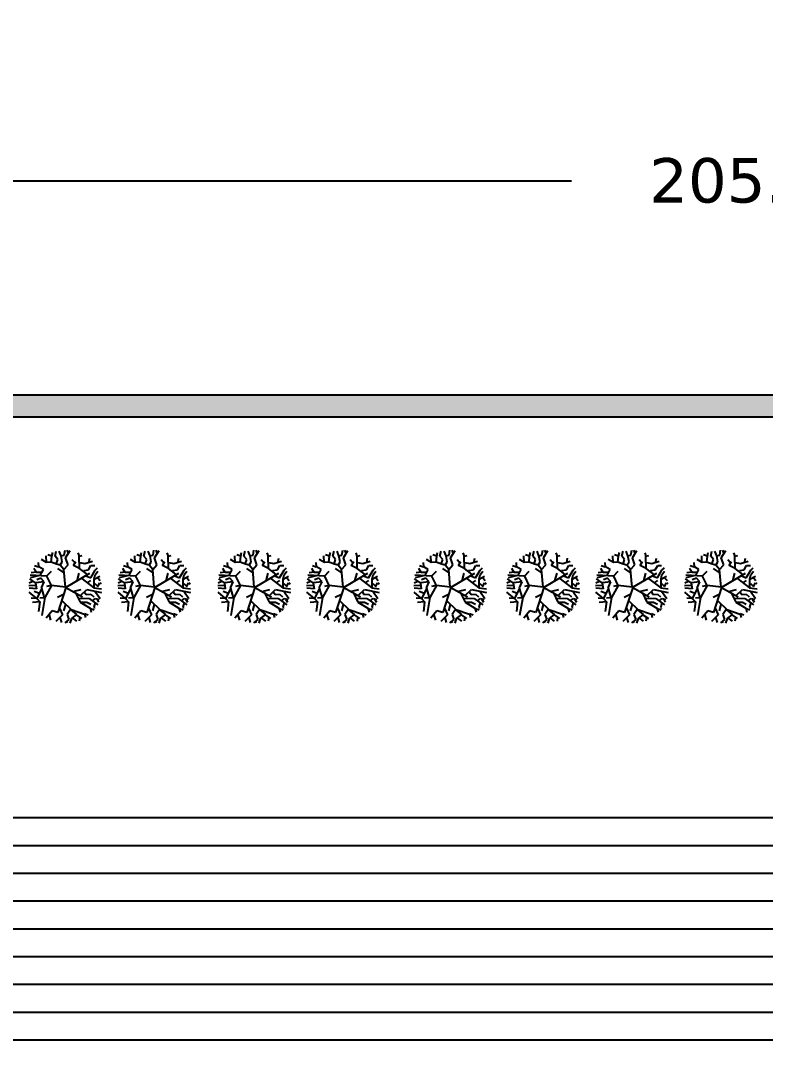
# Model space of a CAD drawing. Header units: inches. Extents: x 78 to 302, y -105 to 74.
# Drawn here: x 163.48 to 196.98, y 27.07 to 73.72 of the extents above; entities that cross this region are included whole.
import ezdxf

# ---------------------------------------------------------------- set-up
doc = ezdxf.new("R2010")
doc.units = ezdxf.units.IN
doc.header["$LTSCALE"] = 0.05
doc.header["$MEASUREMENT"] = 0
doc.layers.get('0').update_dxf_attribs({"color": 62})
doc.layers.add('rayas', color=7, linetype='Continuous')
doc.styles.get("Standard").update_dxf_attribs({"font": 'verdana.ttf'})
doc.dimstyles.get("Standard").update_dxf_attribs({"dimtxt": 0.18, "dimasz": 0.18, "dimexe": 0.18, "dimexo": 0.0625, "dimgap": 0.09, "dimtad": 0, "dimtih": 1, "dimtoh": 1, "dimdec": 4, "dimzin": 0, "dimdsep": 46, "dimtxsty": 'Standard', "dimcen": 0.09, "dimadec": 0, "dimazin": 0, "dimtfac": 1, "dimtdec": 4, "dimtofl": 0, "dimtmove": 0, "dimatfit": 3, "dimfxl": 1, "dimtolj": 1, "dimtzin": 0, "dimarcsym": 0})

# ---------------------------------------------------------------- blocks, each defined once
blk = doc.blocks.new('_Dot')
at = {"color": 0, "linetype": 'ByBlock', "lineweight": -2}
blk.add_line((-0.5, 0), (-1, 0), dxfattribs=at)
at = {"color": 0, "linetype": 'ByBlock', "const_width": 0.5}
blk.add_lwpolyline([(-0.25, 0, 1), (0.25, 0, 1)], format="xyb", close=True, dxfattribs=at)
blk = doc.blocks.new('*D6')
at = {"layer": 'Defpoints', "color": 0}
for p in [(300.963, 66.52), (95.688, 56.888), (300.963, 56.888)]:
    blk.add_point(p, dxfattribs=at)
at = {"layer": 'rayas', "color": 0, "lineweight": -2}
for p, q in [((95.688, 59.388), (95.688, 73.72)), ((300.963, 59.388), (300.963, 73.72)), ((97.688, 66.52), (188.259, 66.52)), ((298.963, 66.52), (208.392, 66.52))]:
    blk.add_line(p, q, dxfattribs=at)
at = {"layer": 'rayas', "color": 0, "lineweight": -2, "xscale": 2, "yscale": 2, "zscale": 2, "rotation": 180}
blk.add_blockref('_Dot', (95.688, 66.52), dxfattribs=at)
at = {"layer": 'rayas', "color": 0, "lineweight": -2, "xscale": 2, "yscale": 2, "zscale": 2}
blk.add_blockref('_Dot', (300.963, 66.52), dxfattribs=at)
at = {"layer": 'rayas', "color": 0, "insert": (198.326, 66.52), "char_height": 2, "attachment_point": 5}
blk.add_mtext('\\A1;205.27 m', dxfattribs=at)

msp = doc.modelspace()

# ---------------------------------------------------------------- hatches: boundary and pattern name
at = {"layer": 'rayas'}
msp.add_hatch(color=256, dxfattribs=at).paths.add_polyline_path([(188.02561, -83.1619), (96.68833, -83.1619), (96.68833, 55.88831), (299.96289, 55.88831), (299.96289, -83.1619), (208.62561, -83.1619), (208.62561, -84.1619), (300.96289, -84.1619), (300.96289, 56.88831), (95.68833, 56.88831), (95.68833, -84.1619), (188.02561, -84.1619)])

# ---------------------------------------------------------------- linework, layer by layer
for p, q in [((164.64309, 49.33194), (164.41208, 49.46774)), ((164.63055, 49.34388), (164.61623, 49.63785)), ((164.87409, 49.61547), (164.69681, 49.68262)), ((164.84723, 49.35582), (164.87409, 49.61547)), ((164.87409, 49.61547), (164.91528, 49.78559)), ((165.02273, 49.62591), (165.07824, 49.85274)), ((165.14629, 49.46774), (165.02273, 49.62591)), ((165.07824, 49.26479), (165.14629, 49.46774)), ((165.29492, 49.63785), (165.21254, 49.8408)), ((165.29492, 49.63785), (165.43101, 49.67217)), ((165.34864, 49.36626), (165.29492, 49.63785)), ((165.43101, 49.67217), (165.47041, 49.88706)), ((165.49906, 49.54683), (165.70142, 49.87512)), ((165.60651, 49.23047), (165.49906, 49.54683)), ((165.62083, 49.75126), (165.56532, 49.8975)), ((165.90556, 49.33194), (165.79633, 49.4558)), ((166.12224, 49.61547), (166.06852, 49.77365)), ((166.10971, 49.61547), (166.24401, 49.64979)), ((166.12224, 49.07229), (166.10971, 49.61547)), ((166.54307, 49.3215), (166.58425, 49.53638)), ((168.64309, 49.33194), (168.41208, 49.46774)), ((168.63055, 49.34388), (168.61623, 49.63785)), ((168.87409, 49.61547), (168.69681, 49.68262)), ((168.84723, 49.35582), (168.87409, 49.61547)), ((168.87409, 49.61547), (168.91528, 49.78559)), ((169.02273, 49.62591), (169.07824, 49.85274)), ((169.14629, 49.46774), (169.02273, 49.62591)), ((169.07824, 49.26479), (169.14629, 49.46774)), ((169.29492, 49.63785), (169.21254, 49.8408)), ((169.29492, 49.63785), (169.43101, 49.67217)), ((169.34864, 49.36626), (169.29492, 49.63785)), ((169.43101, 49.67217), (169.47041, 49.88706)), ((169.49906, 49.54683), (169.70142, 49.87512)), ((169.60651, 49.23047), (169.49906, 49.54683)), ((169.62083, 49.75126), (169.56532, 49.8975)), ((169.90556, 49.33194), (169.79633, 49.4558)), ((170.12224, 49.61547), (170.06852, 49.77365)), ((170.10971, 49.61547), (170.24401, 49.64979)), ((170.12224, 49.07229), (170.10971, 49.61547)), ((170.54307, 49.3215), (170.58425, 49.53638)), ((173.14309, 49.33194), (172.91208, 49.46774)), ((173.13055, 49.34388), (173.11623, 49.63785)), ((173.37409, 49.61547), (173.19681, 49.68262)), ((173.34723, 49.35582), (173.37409, 49.61547)), ((173.37409, 49.61547), (173.41528, 49.78559)), ((173.52273, 49.62591), (173.57824, 49.85274)), ((173.64629, 49.46774), (173.52273, 49.62591)), ((173.57824, 49.26479), (173.64629, 49.46774)), ((173.79492, 49.63785), (173.71254, 49.8408)), ((173.79492, 49.63785), (173.93101, 49.67217)), ((173.84864, 49.36626), (173.79492, 49.63785)), ((173.93101, 49.67217), (173.97041, 49.88706)), ((173.99906, 49.54683), (174.20142, 49.87512)), ((174.10651, 49.23047), (173.99906, 49.54683)), ((174.12083, 49.75126), (174.06532, 49.8975)), ((174.40556, 49.33194), (174.29633, 49.4558)), ((174.62224, 49.61547), (174.56852, 49.77365)), ((174.60971, 49.61547), (174.74401, 49.64979)), ((174.62224, 49.07229), (174.60971, 49.61547)), ((175.04307, 49.3215), (175.08425, 49.53638)), ((177.14309, 49.33194), (176.91208, 49.46774)), ((177.13055, 49.34388), (177.11623, 49.63785)), ((177.37409, 49.61547), (177.19681, 49.68262)), ((177.34723, 49.35582), (177.37409, 49.61547)), ((177.37409, 49.61547), (177.41528, 49.78559)), ((177.52273, 49.62591), (177.57824, 49.85274)), ((177.64629, 49.46774), (177.52273, 49.62591)), ((177.57824, 49.26479), (177.64629, 49.46774)), ((177.79492, 49.63785), (177.71254, 49.8408)), ((177.79492, 49.63785), (177.93101, 49.67217)), ((177.84864, 49.36626), (177.79492, 49.63785)), ((177.93101, 49.67217), (177.97041, 49.88706)), ((177.99906, 49.54683), (178.20142, 49.87512)), ((178.10651, 49.23047), (177.99906, 49.54683)), ((178.12083, 49.75126), (178.06532, 49.8975)), ((178.40556, 49.33194), (178.29633, 49.4558)), ((178.62224, 49.61547), (178.56852, 49.77365)), ((178.60971, 49.61547), (178.74401, 49.64979)), ((178.62224, 49.07229), (178.60971, 49.61547)), ((179.04307, 49.3215), (179.08425, 49.53638)), ((181.96137, 49.33194), (181.73036, 49.46774)), ((181.94883, 49.34388), (181.9345, 49.63785)), ((182.19237, 49.61547), (182.01509, 49.68262)), ((182.16551, 49.35582), (182.19237, 49.61547)), ((182.19237, 49.61547), (182.23356, 49.78559)), ((182.341, 49.62591), (182.39652, 49.85274)), ((182.46456, 49.46774), (182.341, 49.62591)), ((182.39652, 49.26479), (182.46456, 49.46774)), ((182.6132, 49.63785), (182.53082, 49.8408)), ((182.6132, 49.63785), (182.74929, 49.67217)), ((182.66692, 49.36626), (182.6132, 49.63785)), ((182.74929, 49.67217), (182.78869, 49.88706)), ((182.81734, 49.54683), (183.01969, 49.87512)), ((182.92479, 49.23047), (182.81734, 49.54683)), ((182.93911, 49.75126), (182.8836, 49.8975)), ((183.22384, 49.33194), (183.1146, 49.4558)), ((183.44052, 49.61547), (183.3868, 49.77365)), ((183.42798, 49.61547), (183.56229, 49.64979)), ((183.44052, 49.07229), (183.42798, 49.61547)), ((183.86134, 49.3215), (183.90253, 49.53638)), ((186.14309, 49.33194), (185.91208, 49.46774)), ((186.13055, 49.34388), (186.11623, 49.63785)), ((186.37409, 49.61547), (186.19681, 49.68262)), ((186.34723, 49.35582), (186.37409, 49.61547)), ((186.37409, 49.61547), (186.41528, 49.78559)), ((186.52273, 49.62591), (186.57824, 49.85274)), ((186.64629, 49.46774), (186.52273, 49.62591)), ((186.57824, 49.26479), (186.64629, 49.46774)), ((186.79492, 49.63785), (186.71254, 49.8408)), ((186.79492, 49.63785), (186.93101, 49.67217)), ((186.84864, 49.36626), (186.79492, 49.63785)), ((186.93101, 49.67217), (186.97041, 49.88706)), ((186.99906, 49.54683), (187.20142, 49.87512)), ((187.10651, 49.23047), (186.99906, 49.54683)), ((187.12083, 49.75126), (187.06532, 49.8975)), ((187.40556, 49.33194), (187.29633, 49.4558)), ((187.62224, 49.61547), (187.56852, 49.77365)), ((187.60971, 49.61547), (187.74401, 49.64979)), ((187.62224, 49.07229), (187.60971, 49.61547)), ((188.04307, 49.3215), (188.08425, 49.53638)), ((190.14309, 49.33194), (189.91208, 49.46774)), ((190.13055, 49.34388), (190.11623, 49.63785)), ((190.37409, 49.61547), (190.19681, 49.68262)), ((190.34723, 49.35582), (190.37409, 49.61547)), ((190.37409, 49.61547), (190.41528, 49.78559)), ((190.52273, 49.62591), (190.57824, 49.85274)), ((190.64629, 49.46774), (190.52273, 49.62591)), ((190.57824, 49.26479), (190.64629, 49.46774)), ((190.79492, 49.63785), (190.71254, 49.8408)), ((190.79492, 49.63785), (190.93101, 49.67217)), ((190.84864, 49.36626), (190.79492, 49.63785)), ((190.93101, 49.67217), (190.97041, 49.88706)), ((190.99906, 49.54683), (191.20142, 49.87512)), ((191.10651, 49.23047), (190.99906, 49.54683)), ((191.12083, 49.75126), (191.06532, 49.8975)), ((191.40556, 49.33194), (191.29633, 49.4558)), ((191.62224, 49.61547), (191.56852, 49.77365)), ((191.60971, 49.61547), (191.74401, 49.64979)), ((191.62224, 49.07229), (191.60971, 49.61547)), ((192.04307, 49.3215), (192.08425, 49.53638)), ((194.14309, 49.33194), (193.91208, 49.46774)), ((194.13055, 49.34388), (194.11623, 49.63785)), ((194.37409, 49.61547), (194.19681, 49.68262)), ((194.34723, 49.35582), (194.37409, 49.61547)), ((194.37409, 49.61547), (194.41528, 49.78559)), ((194.52273, 49.62591), (194.57824, 49.85274)), ((194.64629, 49.46774), (194.52273, 49.62591)), ((194.57824, 49.26479), (194.64629, 49.46774)), ((194.79492, 49.63785), (194.71254, 49.8408)), ((194.79492, 49.63785), (194.93101, 49.67217)), ((194.84864, 49.36626), (194.79492, 49.63785)), ((194.93101, 49.67217), (194.97041, 49.88706)), ((194.99906, 49.54683), (195.20142, 49.87512)), ((195.10651, 49.23047), (194.99906, 49.54683)), ((195.12083, 49.75126), (195.06532, 49.8975)), ((195.40556, 49.33194), (195.29633, 49.4558)), ((195.62224, 49.61547), (195.56852, 49.77365)), ((195.60971, 49.61547), (195.74401, 49.64979)), ((195.62224, 49.07229), (195.60971, 49.61547)), ((196.04307, 49.3215), (196.08425, 49.53638)), ((164.18108, 48.89173), (164.07363, 49.06184)), ((164.27778, 49.12899), (164.10049, 49.1857)), ((164.29031, 49.14093), (164.27778, 49.33194)), ((164.49446, 49.01558), (164.29031, 49.14093)), ((164.35836, 48.74549), (164.49446, 49.01558)), ((164.83291, 49.35582), (164.64309, 49.33194)), ((165.09077, 49.26479), (164.84723, 49.35582)), ((165.25373, 49.22002), (165.09077, 49.26479)), ((165.43101, 48.86934), (165.14629, 49.07229)), ((165.25373, 49.22002), (165.34864, 49.36626)), ((165.41669, 49.01558), (165.25373, 49.22002)), ((165.41669, 49.01558), (165.60651, 49.23047)), ((165.48781, 48.2348), (165.41669, 49.01558)), ((165.85184, 49.20808), (165.95928, 49.38865)), ((166.12224, 49.06184), (165.85184, 49.20808)), ((166.12224, 49.34388), (166.36757, 49.28717)), ((166.47502, 48.8007), (166.12224, 49.07229)), ((166.31206, 48.97082), (166.52874, 49.00514)), ((166.36757, 49.28717), (166.70602, 49.40058)), ((166.52874, 49.00514), (166.63798, 49.19764)), ((166.62544, 48.65446), (166.82779, 48.9932)), ((166.63798, 49.19764), (166.81526, 49.19764)), ((166.82779, 48.9932), (166.93703, 49.09467)), ((168.18108, 48.89173), (168.07363, 49.06184)), ((168.27778, 49.12899), (168.10049, 49.1857)), ((168.29031, 49.14093), (168.27778, 49.33194)), ((168.49446, 49.01558), (168.29031, 49.14093)), ((168.35836, 48.74549), (168.49446, 49.01558)), ((168.83291, 49.35582), (168.64309, 49.33194)), ((169.09077, 49.26479), (168.84723, 49.35582)), ((169.25373, 49.22002), (169.09077, 49.26479)), ((169.43101, 48.86934), (169.14629, 49.07229)), ((169.25373, 49.22002), (169.34864, 49.36626)), ((169.41669, 49.01558), (169.25373, 49.22002)), ((169.41669, 49.01558), (169.60651, 49.23047)), ((169.48781, 48.2348), (169.41669, 49.01558)), ((169.85184, 49.20808), (169.95928, 49.38865)), ((170.12224, 49.06184), (169.85184, 49.20808)), ((170.12224, 49.34388), (170.36757, 49.28717)), ((170.47502, 48.8007), (170.12224, 49.07229)), ((170.31206, 48.97082), (170.52874, 49.00514)), ((170.36757, 49.28717), (170.70602, 49.40058)), ((170.52874, 49.00514), (170.63798, 49.19764)), ((170.62544, 48.65446), (170.82779, 48.9932)), ((170.63798, 49.19764), (170.81526, 49.19764)), ((170.82779, 48.9932), (170.93703, 49.09467)), ((172.68108, 48.89173), (172.57363, 49.06184)), ((172.77778, 49.12899), (172.60049, 49.1857)), ((172.79031, 49.14093), (172.77778, 49.33194)), ((172.99446, 49.01558), (172.79031, 49.14093)), ((172.85836, 48.74549), (172.99446, 49.01558)), ((173.33291, 49.35582), (173.14309, 49.33194)), ((173.59077, 49.26479), (173.34723, 49.35582)), ((173.75373, 49.22002), (173.59077, 49.26479)), ((173.93101, 48.86934), (173.64629, 49.07229)), ((173.75373, 49.22002), (173.84864, 49.36626)), ((173.91669, 49.01558), (173.75373, 49.22002)), ((173.91669, 49.01558), (174.10651, 49.23047)), ((173.98781, 48.2348), (173.91669, 49.01558)), ((174.35184, 49.20808), (174.45928, 49.38865)), ((174.62224, 49.06184), (174.35184, 49.20808)), ((174.62224, 49.34388), (174.86757, 49.28717)), ((174.97502, 48.8007), (174.62224, 49.07229)), ((174.81206, 48.97082), (175.02874, 49.00514)), ((174.86757, 49.28717), (175.20602, 49.40058)), ((175.02874, 49.00514), (175.13798, 49.19764)), ((175.12544, 48.65446), (175.32779, 48.9932)), ((175.13798, 49.19764), (175.31526, 49.19764)), ((175.32779, 48.9932), (175.43703, 49.09467)), ((176.68108, 48.89173), (176.57363, 49.06184)), ((176.77778, 49.12899), (176.60049, 49.1857)), ((176.79031, 49.14093), (176.77778, 49.33194)), ((176.99446, 49.01558), (176.79031, 49.14093)), ((176.85836, 48.74549), (176.99446, 49.01558)), ((177.33291, 49.35582), (177.14309, 49.33194)), ((177.59077, 49.26479), (177.34723, 49.35582)), ((177.75373, 49.22002), (177.59077, 49.26479)), ((177.93101, 48.86934), (177.64629, 49.07229)), ((177.75373, 49.22002), (177.84864, 49.36626)), ((177.91669, 49.01558), (177.75373, 49.22002)), ((177.91669, 49.01558), (178.10651, 49.23047)), ((177.98781, 48.2348), (177.91669, 49.01558)), ((178.35184, 49.20808), (178.45928, 49.38865)), ((178.62224, 49.06184), (178.35184, 49.20808)), ((178.62224, 49.34388), (178.86757, 49.28717)), ((178.97502, 48.8007), (178.62224, 49.07229)), ((178.81206, 48.97082), (179.02874, 49.00514)), ((178.86757, 49.28717), (179.20602, 49.40058)), ((179.02874, 49.00514), (179.13798, 49.19764)), ((179.12544, 48.65446), (179.32779, 48.9932)), ((179.13798, 49.19764), (179.31526, 49.19764)), ((179.32779, 48.9932), (179.43703, 49.09467)), ((181.49935, 48.89173), (181.39191, 49.06184)), ((181.59605, 49.12899), (181.41877, 49.1857)), ((181.60859, 49.14093), (181.59605, 49.33194)), ((181.81273, 49.01558), (181.60859, 49.14093)), ((181.67664, 48.74549), (181.81273, 49.01558)), ((182.15118, 49.35582), (181.96137, 49.33194)), ((182.40905, 49.26479), (182.16551, 49.35582)), ((182.57201, 49.22002), (182.40905, 49.26479)), ((182.74929, 48.86934), (182.46456, 49.07229)), ((182.57201, 49.22002), (182.66692, 49.36626)), ((182.73497, 49.01558), (182.57201, 49.22002)), ((182.73497, 49.01558), (182.92479, 49.23047)), ((182.80609, 48.2348), (182.73497, 49.01558)), ((183.17012, 49.20808), (183.27756, 49.38865)), ((183.44052, 49.06184), (183.17012, 49.20808)), ((183.44052, 49.34388), (183.68585, 49.28717)), ((183.7933, 48.8007), (183.44052, 49.07229)), ((183.63034, 48.97082), (183.84702, 49.00514)), ((183.68585, 49.28717), (184.0243, 49.40058)), ((183.84702, 49.00514), (183.95625, 49.19764)), ((183.94372, 48.65446), (184.14607, 48.9932)), ((183.95625, 49.19764), (184.13354, 49.19764)), ((184.14607, 48.9932), (184.25531, 49.09467)), ((185.68108, 48.89173), (185.57363, 49.06184)), ((185.77778, 49.12899), (185.60049, 49.1857)), ((185.79031, 49.14093), (185.77778, 49.33194)), ((185.99446, 49.01558), (185.79031, 49.14093)), ((185.85836, 48.74549), (185.99446, 49.01558)), ((186.33291, 49.35582), (186.14309, 49.33194)), ((186.59077, 49.26479), (186.34723, 49.35582)), ((186.75373, 49.22002), (186.59077, 49.26479)), ((186.93101, 48.86934), (186.64629, 49.07229)), ((186.75373, 49.22002), (186.84864, 49.36626)), ((186.91669, 49.01558), (186.75373, 49.22002)), ((186.91669, 49.01558), (187.10651, 49.23047)), ((186.98781, 48.2348), (186.91669, 49.01558)), ((187.35184, 49.20808), (187.45928, 49.38865)), ((187.62224, 49.06184), (187.35184, 49.20808)), ((187.62224, 49.34388), (187.86757, 49.28717)), ((187.97502, 48.8007), (187.62224, 49.07229)), ((187.81206, 48.97082), (188.02874, 49.00514)), ((187.86757, 49.28717), (188.20602, 49.40058)), ((188.02874, 49.00514), (188.13798, 49.19764)), ((188.12544, 48.65446), (188.32779, 48.9932)), ((188.13798, 49.19764), (188.31526, 49.19764)), ((188.32779, 48.9932), (188.43703, 49.09467)), ((189.68108, 48.89173), (189.57363, 49.06184)), ((189.77778, 49.12899), (189.60049, 49.1857)), ((189.79031, 49.14093), (189.77778, 49.33194)), ((189.99446, 49.01558), (189.79031, 49.14093)), ((189.85836, 48.74549), (189.99446, 49.01558)), ((190.33291, 49.35582), (190.14309, 49.33194)), ((190.59077, 49.26479), (190.34723, 49.35582)), ((190.75373, 49.22002), (190.59077, 49.26479)), ((190.93101, 48.86934), (190.64629, 49.07229)), ((190.75373, 49.22002), (190.84864, 49.36626)), ((190.91669, 49.01558), (190.75373, 49.22002)), ((190.91669, 49.01558), (191.10651, 49.23047)), ((190.98781, 48.2348), (190.91669, 49.01558)), ((191.35184, 49.20808), (191.45928, 49.38865)), ((191.62224, 49.06184), (191.35184, 49.20808)), ((191.62224, 49.34388), (191.86757, 49.28717)), ((191.97502, 48.8007), (191.62224, 49.07229)), ((191.81206, 48.97082), (192.02874, 49.00514)), ((191.86757, 49.28717), (192.20602, 49.40058)), ((192.02874, 49.00514), (192.13798, 49.19764)), ((192.12544, 48.65446), (192.32779, 48.9932)), ((192.13798, 49.19764), (192.31526, 49.19764)), ((192.32779, 48.9932), (192.43703, 49.09467)), ((193.68108, 48.89173), (193.57363, 49.06184)), ((193.77778, 49.12899), (193.60049, 49.1857)), ((193.79031, 49.14093), (193.77778, 49.33194)), ((193.99446, 49.01558), (193.79031, 49.14093)), ((193.85836, 48.74549), (193.99446, 49.01558)), ((194.33291, 49.35582), (194.14309, 49.33194)), ((194.59077, 49.26479), (194.34723, 49.35582)), ((194.75373, 49.22002), (194.59077, 49.26479)), ((194.93101, 48.86934), (194.64629, 49.07229)), ((194.75373, 49.22002), (194.84864, 49.36626)), ((194.91669, 49.01558), (194.75373, 49.22002)), ((194.91669, 49.01558), (195.10651, 49.23047)), ((194.98781, 48.2348), (194.91669, 49.01558)), ((195.35184, 49.20808), (195.45928, 49.38865)), ((195.62224, 49.06184), (195.35184, 49.20808)), ((195.62224, 49.34388), (195.86757, 49.28717)), ((195.97502, 48.8007), (195.62224, 49.07229)), ((195.81206, 48.97082), (196.02874, 49.00514)), ((195.86757, 49.28717), (196.20602, 49.40058)), ((196.02874, 49.00514), (196.13798, 49.19764)), ((196.12544, 48.65446), (196.32779, 48.9932)), ((196.13798, 49.19764), (196.31526, 49.19764)), ((196.32779, 48.9932), (196.43703, 49.09467)), ((164.14168, 48.41719), (163.88381, 48.60969)), ((164.65741, 48.72161), (163.89635, 48.76787)), ((164.26345, 48.73355), (163.91067, 48.64252)), ((164.16854, 48.90366), (163.95186, 48.87979)), ((164.41208, 48.89173), (164.18108, 48.89173)), ((164.38522, 48.63207), (164.1954, 48.56343)), ((164.52132, 48.48434), (164.38522, 48.63207)), ((164.64309, 48.72161), (164.85977, 48.94843)), ((164.85977, 48.30378), (164.65741, 48.72161)), ((165.52592, 48.22469), (166.59192, 48.85518)), ((166.0148, 48.51866), (166.10971, 48.8574)), ((166.24401, 48.60969), (166.77407, 48.19037)), ((166.40697, 48.73355), (166.62544, 48.65446)), ((166.50188, 48.43957), (166.63798, 48.5306)), ((166.78661, 48.59775), (166.82779, 48.77832)), ((166.78661, 48.58581), (167.03194, 48.72161)), ((166.78661, 48.20231), (166.78661, 48.58581)), ((166.82779, 48.77832), (166.94956, 48.94843)), ((166.94956, 48.65446), (167.0588, 48.5306)), ((168.14168, 48.41719), (167.88381, 48.60969)), ((168.65741, 48.72161), (167.89635, 48.76787)), ((168.26345, 48.73355), (167.91067, 48.64252)), ((168.16854, 48.90366), (167.95186, 48.87979)), ((168.41208, 48.89173), (168.18108, 48.89173)), ((168.38522, 48.63207), (168.1954, 48.56343)), ((168.52132, 48.48434), (168.38522, 48.63207)), ((168.64309, 48.72161), (168.85977, 48.94843)), ((168.85977, 48.30378), (168.65741, 48.72161)), ((169.52592, 48.22469), (170.59192, 48.85518)), ((170.0148, 48.51866), (170.10971, 48.8574)), ((170.24401, 48.60969), (170.77407, 48.19037)), ((170.40697, 48.73355), (170.62544, 48.65446)), ((170.50188, 48.43957), (170.63798, 48.5306)), ((170.78661, 48.59775), (170.82779, 48.77832)), ((170.78661, 48.58581), (171.03194, 48.72161)), ((170.78661, 48.20231), (170.78661, 48.58581)), ((170.82779, 48.77832), (170.94956, 48.94843)), ((170.94956, 48.65446), (171.0588, 48.5306)), ((172.64168, 48.41719), (172.38381, 48.60969)), ((173.15741, 48.72161), (172.39635, 48.76787)), ((172.76345, 48.73355), (172.41067, 48.64252)), ((172.66854, 48.90366), (172.45186, 48.87979)), ((172.91208, 48.89173), (172.68108, 48.89173)), ((172.88522, 48.63207), (172.6954, 48.56343)), ((173.02132, 48.48434), (172.88522, 48.63207)), ((173.14309, 48.72161), (173.35977, 48.94843)), ((173.35977, 48.30378), (173.15741, 48.72161)), ((174.02592, 48.22469), (175.09192, 48.85518)), ((174.5148, 48.51866), (174.60971, 48.8574)), ((174.74401, 48.60969), (175.27407, 48.19037)), ((174.90697, 48.73355), (175.12544, 48.65446)), ((175.00188, 48.43957), (175.13798, 48.5306)), ((175.28661, 48.59775), (175.32779, 48.77832)), ((175.28661, 48.58581), (175.53194, 48.72161)), ((175.28661, 48.20231), (175.28661, 48.58581)), ((175.32779, 48.77832), (175.44956, 48.94843)), ((175.44956, 48.65446), (175.5588, 48.5306)), ((176.64168, 48.41719), (176.38381, 48.60969)), ((177.15741, 48.72161), (176.39635, 48.76787)), ((176.76345, 48.73355), (176.41067, 48.64252)), ((176.66854, 48.90366), (176.45186, 48.87979)), ((176.91208, 48.89173), (176.68108, 48.89173)), ((176.88522, 48.63207), (176.6954, 48.56343)), ((177.02132, 48.48434), (176.88522, 48.63207)), ((177.14309, 48.72161), (177.35977, 48.94843)), ((177.35977, 48.30378), (177.15741, 48.72161)), ((178.02592, 48.22469), (179.09192, 48.85518)), ((178.5148, 48.51866), (178.60971, 48.8574)), ((178.74401, 48.60969), (179.27407, 48.19037)), ((178.90697, 48.73355), (179.12544, 48.65446)), ((179.00188, 48.43957), (179.13798, 48.5306)), ((179.28661, 48.59775), (179.32779, 48.77832)), ((179.28661, 48.58581), (179.53194, 48.72161)), ((179.28661, 48.20231), (179.28661, 48.58581)), ((179.32779, 48.77832), (179.44956, 48.94843)), ((179.44956, 48.65446), (179.5588, 48.5306)), ((181.45996, 48.41719), (181.20209, 48.60969)), ((181.97569, 48.72161), (181.21463, 48.76787)), ((181.58173, 48.73355), (181.22895, 48.64252)), ((181.48682, 48.90366), (181.27014, 48.87979)), ((181.73036, 48.89173), (181.49935, 48.89173)), ((181.7035, 48.63207), (181.51368, 48.56343)), ((181.8396, 48.48434), (181.7035, 48.63207)), ((181.96137, 48.72161), (182.17805, 48.94843)), ((182.17805, 48.30378), (181.97569, 48.72161)), ((182.8442, 48.22469), (183.9102, 48.85518)), ((183.33307, 48.51866), (183.42798, 48.8574)), ((183.56229, 48.60969), (184.09235, 48.19037)), ((183.72525, 48.73355), (183.94372, 48.65446)), ((183.82016, 48.43957), (183.95625, 48.5306)), ((184.10488, 48.59775), (184.14607, 48.77832)), ((184.10488, 48.58581), (184.35022, 48.72161)), ((184.10488, 48.20231), (184.10488, 48.58581)), ((184.14607, 48.77832), (184.26784, 48.94843)), ((184.26784, 48.65446), (184.37708, 48.5306)), ((185.64168, 48.41719), (185.38381, 48.60969)), ((186.15741, 48.72161), (185.39635, 48.76787)), ((185.76345, 48.73355), (185.41067, 48.64252)), ((185.66854, 48.90366), (185.45186, 48.87979)), ((185.91208, 48.89173), (185.68108, 48.89173)), ((185.88522, 48.63207), (185.6954, 48.56343)), ((186.02132, 48.48434), (185.88522, 48.63207)), ((186.14309, 48.72161), (186.35977, 48.94843)), ((186.35977, 48.30378), (186.15741, 48.72161)), ((187.02592, 48.22469), (188.09192, 48.85518)), ((187.5148, 48.51866), (187.60971, 48.8574)), ((187.74401, 48.60969), (188.27407, 48.19037)), ((187.90697, 48.73355), (188.12544, 48.65446)), ((188.00188, 48.43957), (188.13798, 48.5306)), ((188.28661, 48.59775), (188.32779, 48.77832)), ((188.28661, 48.58581), (188.53194, 48.72161)), ((188.28661, 48.20231), (188.28661, 48.58581)), ((188.32779, 48.77832), (188.44956, 48.94843)), ((188.44956, 48.65446), (188.5588, 48.5306)), ((189.64168, 48.41719), (189.38381, 48.60969)), ((190.15741, 48.72161), (189.39635, 48.76787)), ((189.76345, 48.73355), (189.41067, 48.64252)), ((189.66854, 48.90366), (189.45186, 48.87979)), ((189.91208, 48.89173), (189.68108, 48.89173)), ((189.88522, 48.63207), (189.6954, 48.56343)), ((190.02132, 48.48434), (189.88522, 48.63207)), ((190.14309, 48.72161), (190.35977, 48.94843)), ((190.35977, 48.30378), (190.15741, 48.72161)), ((191.02592, 48.22469), (192.09192, 48.85518)), ((191.5148, 48.51866), (191.60971, 48.8574)), ((191.74401, 48.60969), (192.27407, 48.19037)), ((191.90697, 48.73355), (192.12544, 48.65446)), ((192.00188, 48.43957), (192.13798, 48.5306)), ((192.28661, 48.59775), (192.32779, 48.77832)), ((192.28661, 48.58581), (192.53194, 48.72161)), ((192.28661, 48.20231), (192.28661, 48.58581)), ((192.32779, 48.77832), (192.44956, 48.94843)), ((192.44956, 48.65446), (192.5588, 48.5306)), ((193.64168, 48.41719), (193.38381, 48.60969)), ((194.15741, 48.72161), (193.39635, 48.76787)), ((193.76345, 48.73355), (193.41067, 48.64252)), ((193.66854, 48.90366), (193.45186, 48.87979)), ((193.91208, 48.89173), (193.68108, 48.89173)), ((193.88522, 48.63207), (193.6954, 48.56343)), ((194.02132, 48.48434), (193.88522, 48.63207)), ((194.14309, 48.72161), (194.35977, 48.94843)), ((194.35977, 48.30378), (194.15741, 48.72161)), ((195.02592, 48.22469), (196.09192, 48.85518)), ((195.5148, 48.51866), (195.60971, 48.8574)), ((195.74401, 48.60969), (196.27407, 48.19037)), ((195.90697, 48.73355), (196.12544, 48.65446)), ((196.00188, 48.43957), (196.13798, 48.5306)), ((196.28661, 48.59775), (196.32779, 48.77832)), ((196.28661, 48.58581), (196.53194, 48.72161)), ((196.28661, 48.20231), (196.28661, 48.58581)), ((196.32779, 48.77832), (196.44956, 48.94843)), ((196.44956, 48.65446), (196.5588, 48.5306)), ((164.14168, 48.30378), (163.84263, 48.2814)), ((164.01991, 48.48434), (163.85695, 48.40525)), ((164.18108, 48.1456), (163.85695, 48.17992)), ((164.53564, 48.46196), (164.14168, 48.41719)), ((164.14168, 48.40525), (164.18108, 48.1456)), ((164.42641, 48.17992), (164.1954, 47.71583)), ((164.41208, 48.20231), (164.53564, 48.46196)), ((164.54818, 47.75015), (164.42641, 48.17992)), ((164.85977, 48.30378), (164.5625, 47.7606)), ((164.84723, 48.30378), (164.64309, 48.25901)), ((165.48781, 48.2348), (164.85977, 48.30378)), ((165.5116, 48.21275), (165.14692, 47.08291)), ((165.5116, 48.21275), (166.25804, 47.79439)), ((165.8787, 48.05457), (166.19029, 48.12322)), ((166.16343, 47.85163), (166.44816, 48.12322)), ((166.44816, 48.12322), (167.11252, 47.98742)), ((166.77407, 48.19037), (167.11252, 48.1456)), ((166.81526, 48.39481), (166.94956, 48.25901)), ((166.81526, 48.05457), (167.04447, 47.71583)), ((166.94956, 48.25901), (167.03194, 48.41719)), ((167.03194, 48.41719), (167.09999, 48.37242)), ((168.14168, 48.30378), (167.84263, 48.2814)), ((168.01991, 48.48434), (167.85695, 48.40525)), ((168.18108, 48.1456), (167.85695, 48.17992)), ((168.53564, 48.46196), (168.14168, 48.41719)), ((168.14168, 48.40525), (168.18108, 48.1456)), ((168.42641, 48.17992), (168.1954, 47.71583)), ((168.41208, 48.20231), (168.53564, 48.46196)), ((168.54818, 47.75015), (168.42641, 48.17992)), ((168.85977, 48.30378), (168.5625, 47.7606)), ((168.84723, 48.30378), (168.64309, 48.25901)), ((169.48781, 48.2348), (168.85977, 48.30378)), ((169.5116, 48.21275), (169.14692, 47.08291)), ((169.5116, 48.21275), (170.25804, 47.79439)), ((169.8787, 48.05457), (170.19029, 48.12322)), ((170.16343, 47.85163), (170.44816, 48.12322)), ((170.44816, 48.12322), (171.11252, 47.98742)), ((170.77407, 48.19037), (171.11252, 48.1456)), ((170.81526, 48.39481), (170.94956, 48.25901)), ((170.81526, 48.05457), (171.04447, 47.71583)), ((170.94956, 48.25901), (171.03194, 48.41719)), ((171.03194, 48.41719), (171.09999, 48.37242)), ((172.64168, 48.30378), (172.34263, 48.2814)), ((172.51991, 48.48434), (172.35695, 48.40525)), ((172.68108, 48.1456), (172.35695, 48.17992)), ((173.03564, 48.46196), (172.64168, 48.41719)), ((172.64168, 48.40525), (172.68108, 48.1456)), ((172.92641, 48.17992), (172.6954, 47.71583)), ((172.91208, 48.20231), (173.03564, 48.46196)), ((173.04818, 47.75015), (172.92641, 48.17992)), ((173.35977, 48.30378), (173.0625, 47.7606)), ((173.34723, 48.30378), (173.14309, 48.25901)), ((173.98781, 48.2348), (173.35977, 48.30378)), ((174.0116, 48.21275), (173.64692, 47.08291)), ((174.0116, 48.21275), (174.75804, 47.79439)), ((174.3787, 48.05457), (174.69029, 48.12322)), ((174.66343, 47.85163), (174.94816, 48.12322)), ((174.94816, 48.12322), (175.61252, 47.98742)), ((175.27407, 48.19037), (175.61252, 48.1456)), ((175.31526, 48.39481), (175.44956, 48.25901)), ((175.31526, 48.05457), (175.54447, 47.71583)), ((175.44956, 48.25901), (175.53194, 48.41719)), ((175.53194, 48.41719), (175.59999, 48.37242)), ((176.64168, 48.30378), (176.34263, 48.2814)), ((176.51991, 48.48434), (176.35695, 48.40525)), ((176.68108, 48.1456), (176.35695, 48.17992)), ((177.03564, 48.46196), (176.64168, 48.41719)), ((176.64168, 48.40525), (176.68108, 48.1456)), ((176.92641, 48.17992), (176.6954, 47.71583)), ((176.91208, 48.20231), (177.03564, 48.46196)), ((177.04818, 47.75015), (176.92641, 48.17992)), ((177.35977, 48.30378), (177.0625, 47.7606)), ((177.34723, 48.30378), (177.14309, 48.25901)), ((177.98781, 48.2348), (177.35977, 48.30378)), ((178.0116, 48.21275), (177.64692, 47.08291)), ((178.0116, 48.21275), (178.75804, 47.79439)), ((178.3787, 48.05457), (178.69029, 48.12322)), ((178.66343, 47.85163), (178.94816, 48.12322)), ((178.94816, 48.12322), (179.61252, 47.98742)), ((179.27407, 48.19037), (179.61252, 48.1456)), ((179.31526, 48.39481), (179.44956, 48.25901)), ((179.31526, 48.05457), (179.54447, 47.71583)), ((179.44956, 48.25901), (179.53194, 48.41719)), ((179.53194, 48.41719), (179.59999, 48.37242)), ((181.45996, 48.30378), (181.1609, 48.2814)), ((181.33819, 48.48434), (181.17523, 48.40525)), ((181.49935, 48.1456), (181.17523, 48.17992)), ((181.85392, 48.46196), (181.45996, 48.41719)), ((181.45996, 48.40525), (181.49935, 48.1456)), ((181.74469, 48.17992), (181.51368, 47.71583)), ((181.73036, 48.20231), (181.85392, 48.46196)), ((181.86646, 47.75015), (181.74469, 48.17992)), ((182.17805, 48.30378), (181.88078, 47.7606)), ((182.16551, 48.30378), (181.96137, 48.25901)), ((182.80609, 48.2348), (182.17805, 48.30378)), ((182.82988, 48.21275), (182.4652, 47.08291)), ((182.82988, 48.21275), (183.57632, 47.79439)), ((183.19698, 48.05457), (183.50857, 48.12322)), ((183.48171, 47.85163), (183.76643, 48.12322)), ((183.76643, 48.12322), (184.4308, 47.98742)), ((184.09235, 48.19037), (184.4308, 48.1456)), ((184.13354, 48.39481), (184.26784, 48.25901)), ((184.13354, 48.05457), (184.36275, 47.71583)), ((184.26784, 48.25901), (184.35022, 48.41719)), ((184.35022, 48.41719), (184.41826, 48.37242)), ((185.64168, 48.30378), (185.34263, 48.2814)), ((185.51991, 48.48434), (185.35695, 48.40525)), ((185.68108, 48.1456), (185.35695, 48.17992)), ((186.03564, 48.46196), (185.64168, 48.41719)), ((185.64168, 48.40525), (185.68108, 48.1456)), ((185.92641, 48.17992), (185.6954, 47.71583)), ((185.91208, 48.20231), (186.03564, 48.46196)), ((186.04818, 47.75015), (185.92641, 48.17992)), ((186.35977, 48.30378), (186.0625, 47.7606)), ((186.34723, 48.30378), (186.14309, 48.25901)), ((186.98781, 48.2348), (186.35977, 48.30378)), ((187.0116, 48.21275), (186.64692, 47.08291)), ((187.0116, 48.21275), (187.75804, 47.79439)), ((187.3787, 48.05457), (187.69029, 48.12322)), ((187.66343, 47.85163), (187.94816, 48.12322)), ((187.94816, 48.12322), (188.61252, 47.98742)), ((188.27407, 48.19037), (188.61252, 48.1456)), ((188.31526, 48.39481), (188.44956, 48.25901)), ((188.31526, 48.05457), (188.54447, 47.71583)), ((188.44956, 48.25901), (188.53194, 48.41719)), ((188.53194, 48.41719), (188.59999, 48.37242)), ((189.64168, 48.30378), (189.34263, 48.2814)), ((189.51991, 48.48434), (189.35695, 48.40525)), ((189.68108, 48.1456), (189.35695, 48.17992)), ((190.03564, 48.46196), (189.64168, 48.41719)), ((189.64168, 48.40525), (189.68108, 48.1456)), ((189.92641, 48.17992), (189.6954, 47.71583)), ((189.91208, 48.20231), (190.03564, 48.46196)), ((190.04818, 47.75015), (189.92641, 48.17992)), ((190.35977, 48.30378), (190.0625, 47.7606)), ((190.34723, 48.30378), (190.14309, 48.25901)), ((190.98781, 48.2348), (190.35977, 48.30378)), ((191.0116, 48.21275), (190.64692, 47.08291)), ((191.0116, 48.21275), (191.75804, 47.79439)), ((191.3787, 48.05457), (191.69029, 48.12322)), ((191.66343, 47.85163), (191.94816, 48.12322)), ((191.94816, 48.12322), (192.61252, 47.98742)), ((192.27407, 48.19037), (192.61252, 48.1456)), ((192.31526, 48.39481), (192.44956, 48.25901)), ((192.31526, 48.05457), (192.54447, 47.71583)), ((192.44956, 48.25901), (192.53194, 48.41719)), ((192.53194, 48.41719), (192.59999, 48.37242)), ((193.64168, 48.30378), (193.34263, 48.2814)), ((193.51991, 48.48434), (193.35695, 48.40525)), ((193.68108, 48.1456), (193.35695, 48.17992)), ((194.03564, 48.46196), (193.64168, 48.41719)), ((193.64168, 48.40525), (193.68108, 48.1456)), ((193.92641, 48.17992), (193.6954, 47.71583)), ((193.91208, 48.20231), (194.03564, 48.46196)), ((194.04818, 47.75015), (193.92641, 48.17992)), ((194.35977, 48.30378), (194.0625, 47.7606)), ((194.34723, 48.30378), (194.14309, 48.25901)), ((194.98781, 48.2348), (194.35977, 48.30378)), ((195.0116, 48.21275), (194.64692, 47.08291)), ((195.0116, 48.21275), (195.75804, 47.79439)), ((195.3787, 48.05457), (195.69029, 48.12322)), ((195.66343, 47.85163), (195.94816, 48.12322)), ((195.94816, 48.12322), (196.61252, 47.98742)), ((196.27407, 48.19037), (196.61252, 48.1456)), ((196.31526, 48.39481), (196.44956, 48.25901)), ((196.31526, 48.05457), (196.54447, 47.71583)), ((196.44956, 48.25901), (196.53194, 48.41719)), ((196.53194, 48.41719), (196.59999, 48.37242)), ((164.1954, 47.71583), (163.85695, 48.00981)), ((164.1954, 47.71583), (163.95186, 47.72777)), ((164.27778, 47.9531), (164.08617, 48.03219)), ((164.1954, 47.71583), (164.3315, 47.56959)), ((164.53564, 47.75015), (164.3315, 47.73822)), ((164.5625, 47.7606), (164.42641, 46.94732)), ((165.40415, 47.89639), (165.13196, 47.7606)), ((165.33611, 47.61436), (165.7426, 47.21891)), ((165.94675, 47.97548), (166.1491, 47.54571)), ((166.06852, 47.72777), (166.55739, 47.71583)), ((166.35325, 48.00981), (166.4213, 47.89639)), ((166.4213, 47.89639), (166.62544, 47.91878)), ((166.55739, 47.71583), (166.94956, 47.4338)), ((166.62544, 47.91878), (166.75975, 47.79492)), ((166.70602, 47.61436), (166.84212, 47.71583)), ((166.84212, 47.71583), (167.00508, 47.67106)), ((166.91017, 47.67106), (166.97822, 47.54571)), ((168.1954, 47.71583), (167.85695, 48.00981)), ((168.1954, 47.71583), (167.95186, 47.72777)), ((168.27778, 47.9531), (168.08617, 48.03219)), ((168.1954, 47.71583), (168.3315, 47.56959)), ((168.53564, 47.75015), (168.3315, 47.73822)), ((168.5625, 47.7606), (168.42641, 46.94732)), ((169.40415, 47.89639), (169.13196, 47.7606)), ((169.33611, 47.61436), (169.7426, 47.21891)), ((169.94675, 47.97548), (170.1491, 47.54571)), ((170.06852, 47.72777), (170.55739, 47.71583)), ((170.35325, 48.00981), (170.4213, 47.89639)), ((170.4213, 47.89639), (170.62544, 47.91878)), ((170.55739, 47.71583), (170.94956, 47.4338)), ((170.62544, 47.91878), (170.75975, 47.79492)), ((170.70602, 47.61436), (170.84212, 47.71583)), ((170.84212, 47.71583), (171.00508, 47.67106)), ((170.91017, 47.67106), (170.97822, 47.54571)), ((172.6954, 47.71583), (172.35695, 48.00981)), ((172.6954, 47.71583), (172.45186, 47.72777)), ((172.77778, 47.9531), (172.58617, 48.03219)), ((172.6954, 47.71583), (172.8315, 47.56959)), ((173.03564, 47.75015), (172.8315, 47.73822)), ((173.0625, 47.7606), (172.92641, 46.94732)), ((173.90415, 47.89639), (173.63196, 47.7606)), ((173.83611, 47.61436), (174.2426, 47.21891)), ((174.44675, 47.97548), (174.6491, 47.54571)), ((174.56852, 47.72777), (175.05739, 47.71583)), ((174.85325, 48.00981), (174.9213, 47.89639)), ((174.9213, 47.89639), (175.12544, 47.91878)), ((175.05739, 47.71583), (175.44956, 47.4338)), ((175.12544, 47.91878), (175.25975, 47.79492)), ((175.20602, 47.61436), (175.34212, 47.71583)), ((175.34212, 47.71583), (175.50508, 47.67106)), ((175.41017, 47.67106), (175.47822, 47.54571)), ((176.6954, 47.71583), (176.35695, 48.00981)), ((176.6954, 47.71583), (176.45186, 47.72777)), ((176.77778, 47.9531), (176.58617, 48.03219)), ((176.6954, 47.71583), (176.8315, 47.56959)), ((177.03564, 47.75015), (176.8315, 47.73822)), ((177.0625, 47.7606), (176.92641, 46.94732)), ((177.90415, 47.89639), (177.63196, 47.7606)), ((177.83611, 47.61436), (178.2426, 47.21891)), ((178.44675, 47.97548), (178.6491, 47.54571)), ((178.56852, 47.72777), (179.05739, 47.71583)), ((178.85325, 48.00981), (178.9213, 47.89639)), ((178.9213, 47.89639), (179.12544, 47.91878)), ((179.05739, 47.71583), (179.44956, 47.4338)), ((179.12544, 47.91878), (179.25975, 47.79492)), ((179.20602, 47.61436), (179.34212, 47.71583)), ((179.34212, 47.71583), (179.50508, 47.67106)), ((179.41017, 47.67106), (179.47822, 47.54571)), ((181.51368, 47.71583), (181.17523, 48.00981)), ((181.51368, 47.71583), (181.27014, 47.72777)), ((181.59605, 47.9531), (181.40444, 48.03219)), ((181.51368, 47.71583), (181.64978, 47.56959)), ((181.85392, 47.75015), (181.64978, 47.73822)), ((181.88078, 47.7606), (181.74469, 46.94732)), ((182.72243, 47.89639), (182.45024, 47.7606)), ((182.65438, 47.61436), (183.06088, 47.21891)), ((183.26503, 47.97548), (183.46738, 47.54571)), ((183.3868, 47.72777), (183.87567, 47.71583)), ((183.67152, 48.00981), (183.73957, 47.89639)), ((183.73957, 47.89639), (183.94372, 47.91878)), ((183.87567, 47.71583), (184.26784, 47.4338)), ((183.94372, 47.91878), (184.07802, 47.79492)), ((184.0243, 47.61436), (184.1604, 47.71583)), ((184.1604, 47.71583), (184.32335, 47.67106)), ((184.22845, 47.67106), (184.29649, 47.54571)), ((185.6954, 47.71583), (185.35695, 48.00981)), ((185.6954, 47.71583), (185.45186, 47.72777)), ((185.77778, 47.9531), (185.58617, 48.03219)), ((185.6954, 47.71583), (185.8315, 47.56959)), ((186.03564, 47.75015), (185.8315, 47.73822)), ((186.0625, 47.7606), (185.92641, 46.94732)), ((186.90415, 47.89639), (186.63196, 47.7606)), ((186.83611, 47.61436), (187.2426, 47.21891)), ((187.44675, 47.97548), (187.6491, 47.54571)), ((187.56852, 47.72777), (188.05739, 47.71583)), ((187.85325, 48.00981), (187.9213, 47.89639)), ((187.9213, 47.89639), (188.12544, 47.91878)), ((188.05739, 47.71583), (188.44956, 47.4338)), ((188.12544, 47.91878), (188.25975, 47.79492)), ((188.20602, 47.61436), (188.34212, 47.71583)), ((188.34212, 47.71583), (188.50508, 47.67106)), ((188.41017, 47.67106), (188.47822, 47.54571)), ((189.6954, 47.71583), (189.35695, 48.00981)), ((189.6954, 47.71583), (189.45186, 47.72777)), ((189.77778, 47.9531), (189.58617, 48.03219)), ((189.6954, 47.71583), (189.8315, 47.56959)), ((190.03564, 47.75015), (189.8315, 47.73822)), ((190.0625, 47.7606), (189.92641, 46.94732)), ((190.90415, 47.89639), (190.63196, 47.7606)), ((190.83611, 47.61436), (191.2426, 47.21891)), ((191.44675, 47.97548), (191.6491, 47.54571)), ((191.56852, 47.72777), (192.05739, 47.71583)), ((191.85325, 48.00981), (191.9213, 47.89639)), ((191.9213, 47.89639), (192.12544, 47.91878)), ((192.05739, 47.71583), (192.44956, 47.4338)), ((192.12544, 47.91878), (192.25975, 47.79492)), ((192.20602, 47.61436), (192.34212, 47.71583)), ((192.34212, 47.71583), (192.50508, 47.67106)), ((192.41017, 47.67106), (192.47822, 47.54571)), ((193.6954, 47.71583), (193.35695, 48.00981)), ((193.6954, 47.71583), (193.45186, 47.72777)), ((193.77778, 47.9531), (193.58617, 48.03219)), ((193.6954, 47.71583), (193.8315, 47.56959)), ((194.03564, 47.75015), (193.8315, 47.73822)), ((194.0625, 47.7606), (193.92641, 46.94732)), ((194.90415, 47.89639), (194.63196, 47.7606)), ((194.83611, 47.61436), (195.2426, 47.21891)), ((195.44675, 47.97548), (195.6491, 47.54571)), ((195.56852, 47.72777), (196.05739, 47.71583)), ((195.85325, 48.00981), (195.9213, 47.89639)), ((195.9213, 47.89639), (196.12544, 47.91878)), ((196.05739, 47.71583), (196.44956, 47.4338)), ((196.12544, 47.91878), (196.25975, 47.79492)), ((196.20602, 47.61436), (196.34212, 47.71583)), ((196.34212, 47.71583), (196.50508, 47.67106)), ((196.41017, 47.67106), (196.47822, 47.54571)), ((164.3315, 47.56959), (164.00558, 47.53527)), ((164.3315, 47.56959), (164.27778, 47.12788)), ((164.88842, 47.16221), (164.61623, 46.83391)), ((165.14629, 47.08312), (164.88842, 47.16221)), ((165.22687, 47.28606), (165.36297, 46.98164)), ((165.48474, 47.44424), (165.40415, 47.16221)), ((165.71574, 47.21891), (165.56532, 47.00403)), ((165.72828, 47.20697), (165.98614, 46.99209)), ((165.7426, 47.21891), (166.35325, 47.01447)), ((166.1491, 47.54571), (166.44816, 47.55765)), ((166.1491, 47.54571), (166.59679, 47.27562)), ((166.44816, 47.55765), (166.62544, 47.45618)), ((166.59679, 47.27562), (166.6523, 47.1055)), ((166.61111, 47.26368), (166.78661, 47.20697)), ((166.82779, 47.53527), (166.77407, 47.33232)), ((166.77407, 47.33232), (166.80093, 47.26368)), ((168.3315, 47.56959), (168.00558, 47.53527)), ((168.3315, 47.56959), (168.27778, 47.12788)), ((168.88842, 47.16221), (168.61623, 46.83391)), ((169.14629, 47.08312), (168.88842, 47.16221)), ((169.22687, 47.28606), (169.36297, 46.98164)), ((169.48474, 47.44424), (169.40415, 47.16221)), ((169.71574, 47.21891), (169.56532, 47.00403)), ((169.72828, 47.20697), (169.98614, 46.99209)), ((169.7426, 47.21891), (170.35325, 47.01447)), ((170.1491, 47.54571), (170.44816, 47.55765)), ((170.1491, 47.54571), (170.59679, 47.27562)), ((170.44816, 47.55765), (170.62544, 47.45618)), ((170.59679, 47.27562), (170.6523, 47.1055)), ((170.61111, 47.26368), (170.78661, 47.20697)), ((170.82779, 47.53527), (170.77407, 47.33232)), ((170.77407, 47.33232), (170.80093, 47.26368)), ((172.8315, 47.56959), (172.50558, 47.53527)), ((172.8315, 47.56959), (172.77778, 47.12788)), ((173.38842, 47.16221), (173.11623, 46.83391)), ((173.64629, 47.08312), (173.38842, 47.16221)), ((173.72687, 47.28606), (173.86297, 46.98164)), ((173.98474, 47.44424), (173.90415, 47.16221)), ((174.21574, 47.21891), (174.06532, 47.00403)), ((174.22828, 47.20697), (174.48614, 46.99209)), ((174.2426, 47.21891), (174.85325, 47.01447)), ((174.6491, 47.54571), (174.94816, 47.55765)), ((174.6491, 47.54571), (175.09679, 47.27562)), ((174.94816, 47.55765), (175.12544, 47.45618)), ((175.09679, 47.27562), (175.1523, 47.1055)), ((175.11111, 47.26368), (175.28661, 47.20697)), ((175.32779, 47.53527), (175.27407, 47.33232)), ((175.27407, 47.33232), (175.30093, 47.26368)), ((176.8315, 47.56959), (176.50558, 47.53527)), ((176.8315, 47.56959), (176.77778, 47.12788)), ((177.38842, 47.16221), (177.11623, 46.83391)), ((177.64629, 47.08312), (177.38842, 47.16221)), ((177.72687, 47.28606), (177.86297, 46.98164)), ((177.98474, 47.44424), (177.90415, 47.16221)), ((178.21574, 47.21891), (178.06532, 47.00403)), ((178.22828, 47.20697), (178.48614, 46.99209)), ((178.2426, 47.21891), (178.85325, 47.01447)), ((178.6491, 47.54571), (178.94816, 47.55765)), ((178.6491, 47.54571), (179.09679, 47.27562)), ((178.94816, 47.55765), (179.12544, 47.45618)), ((179.09679, 47.27562), (179.1523, 47.1055)), ((179.11111, 47.26368), (179.28661, 47.20697)), ((179.32779, 47.53527), (179.27407, 47.33232)), ((179.27407, 47.33232), (179.30093, 47.26368)), ((181.64978, 47.56959), (181.32386, 47.53527)), ((181.64978, 47.56959), (181.59605, 47.12788)), ((182.2067, 47.16221), (181.9345, 46.83391)), ((182.46456, 47.08312), (182.2067, 47.16221)), ((182.54515, 47.28606), (182.68124, 46.98164)), ((182.80301, 47.44424), (182.72243, 47.16221)), ((183.03402, 47.21891), (182.8836, 47.00403)), ((183.04656, 47.20697), (183.30442, 46.99209)), ((183.06088, 47.21891), (183.67152, 47.01447)), ((183.46738, 47.54571), (183.76643, 47.55765)), ((183.46738, 47.54571), (183.91507, 47.27562)), ((183.76643, 47.55765), (183.94372, 47.45618)), ((183.91507, 47.27562), (183.97058, 47.1055)), ((183.92939, 47.26368), (184.10488, 47.20697)), ((184.14607, 47.53527), (184.09235, 47.33232)), ((184.09235, 47.33232), (184.11921, 47.26368)), ((185.8315, 47.56959), (185.50558, 47.53527)), ((185.8315, 47.56959), (185.77778, 47.12788)), ((186.38842, 47.16221), (186.11623, 46.83391)), ((186.64629, 47.08312), (186.38842, 47.16221)), ((186.72687, 47.28606), (186.86297, 46.98164)), ((186.98474, 47.44424), (186.90415, 47.16221)), ((187.21574, 47.21891), (187.06532, 47.00403)), ((187.22828, 47.20697), (187.48614, 46.99209)), ((187.2426, 47.21891), (187.85325, 47.01447)), ((187.6491, 47.54571), (187.94816, 47.55765)), ((187.6491, 47.54571), (188.09679, 47.27562)), ((187.94816, 47.55765), (188.12544, 47.45618)), ((188.09679, 47.27562), (188.1523, 47.1055)), ((188.11111, 47.26368), (188.28661, 47.20697)), ((188.32779, 47.53527), (188.27407, 47.33232)), ((188.27407, 47.33232), (188.30093, 47.26368)), ((189.8315, 47.56959), (189.50558, 47.53527)), ((189.8315, 47.56959), (189.77778, 47.12788)), ((190.38842, 47.16221), (190.11623, 46.83391)), ((190.64629, 47.08312), (190.38842, 47.16221)), ((190.72687, 47.28606), (190.86297, 46.98164)), ((190.98474, 47.44424), (190.90415, 47.16221)), ((191.21574, 47.21891), (191.06532, 47.00403)), ((191.22828, 47.20697), (191.48614, 46.99209)), ((191.2426, 47.21891), (191.85325, 47.01447)), ((191.6491, 47.54571), (191.94816, 47.55765)), ((191.6491, 47.54571), (192.09679, 47.27562)), ((191.94816, 47.55765), (192.12544, 47.45618)), ((192.09679, 47.27562), (192.1523, 47.1055)), ((192.11111, 47.26368), (192.28661, 47.20697)), ((192.32779, 47.53527), (192.27407, 47.33232)), ((192.27407, 47.33232), (192.30093, 47.26368)), ((193.8315, 47.56959), (193.50558, 47.53527)), ((193.8315, 47.56959), (193.77778, 47.12788)), ((194.38842, 47.16221), (194.11623, 46.83391)), ((194.64629, 47.08312), (194.38842, 47.16221)), ((194.72687, 47.28606), (194.86297, 46.98164)), ((194.98474, 47.44424), (194.90415, 47.16221)), ((195.21574, 47.21891), (195.06532, 47.00403)), ((195.22828, 47.20697), (195.48614, 46.99209)), ((195.2426, 47.21891), (195.85325, 47.01447)), ((195.6491, 47.54571), (195.94816, 47.55765)), ((195.6491, 47.54571), (196.09679, 47.27562)), ((195.94816, 47.55765), (196.12544, 47.45618)), ((196.09679, 47.27562), (196.1523, 47.1055)), ((196.11111, 47.26368), (196.28661, 47.20697)), ((196.32779, 47.53527), (196.27407, 47.33232)), ((196.27407, 47.33232), (196.30093, 47.26368)), ((164.75232, 46.96971), (164.82037, 46.74438)), ((165.36297, 46.98164), (165.06391, 46.68767)), ((165.2412, 46.85629), (165.30745, 46.64141)), ((165.64769, 46.76676), (165.45788, 46.61903)), ((165.55279, 46.68767), (165.57965, 46.63096)), ((165.56532, 47.00403), (165.64769, 46.76676)), ((165.75693, 46.82346), (165.68888, 46.60858)), ((165.98614, 46.99209), (165.75693, 46.82346)), ((165.76947, 46.85629), (165.98614, 46.69812)), ((165.97361, 46.98164), (166.21715, 46.81153)), ((166.13657, 46.85629), (166.10971, 46.69812)), ((166.35325, 47.03835), (166.5162, 46.98164)), ((166.35325, 47.01447), (166.39443, 46.86823)), ((168.75232, 46.96971), (168.82037, 46.74438)), ((169.36297, 46.98164), (169.06391, 46.68767)), ((169.2412, 46.85629), (169.30745, 46.64141)), ((169.64769, 46.76676), (169.45788, 46.61903)), ((169.55279, 46.68767), (169.57965, 46.63096)), ((169.56532, 47.00403), (169.64769, 46.76676)), ((169.75693, 46.82346), (169.68888, 46.60858)), ((169.98614, 46.99209), (169.75693, 46.82346)), ((169.76947, 46.85629), (169.98614, 46.69812)), ((169.97361, 46.98164), (170.21715, 46.81153)), ((170.13657, 46.85629), (170.10971, 46.69812)), ((170.35325, 47.03835), (170.5162, 46.98164)), ((170.35325, 47.01447), (170.39443, 46.86823)), ((173.25232, 46.96971), (173.32037, 46.74438)), ((173.86297, 46.98164), (173.56391, 46.68767)), ((173.7412, 46.85629), (173.80745, 46.64141)), ((174.14769, 46.76676), (173.95788, 46.61903)), ((174.05279, 46.68767), (174.07965, 46.63096)), ((174.06532, 47.00403), (174.14769, 46.76676)), ((174.25693, 46.82346), (174.18888, 46.60858)), ((174.48614, 46.99209), (174.25693, 46.82346)), ((174.26947, 46.85629), (174.48614, 46.69812)), ((174.47361, 46.98164), (174.71715, 46.81153)), ((174.63657, 46.85629), (174.60971, 46.69812)), ((174.85325, 47.03835), (175.0162, 46.98164)), ((174.85325, 47.01447), (174.89443, 46.86823)), ((177.25232, 46.96971), (177.32037, 46.74438)), ((177.86297, 46.98164), (177.56391, 46.68767)), ((177.7412, 46.85629), (177.80745, 46.64141)), ((178.14769, 46.76676), (177.95788, 46.61903)), ((178.05279, 46.68767), (178.07965, 46.63096)), ((178.06532, 47.00403), (178.14769, 46.76676)), ((178.25693, 46.82346), (178.18888, 46.60858)), ((178.48614, 46.99209), (178.25693, 46.82346)), ((178.26947, 46.85629), (178.48614, 46.69812)), ((178.47361, 46.98164), (178.71715, 46.81153)), ((178.63657, 46.85629), (178.60971, 46.69812)), ((178.85325, 47.03835), (179.0162, 46.98164)), ((178.85325, 47.01447), (178.89443, 46.86823)), ((182.0706, 46.96971), (182.13865, 46.74438)), ((182.68124, 46.98164), (182.38219, 46.68767)), ((182.55947, 46.85629), (182.62573, 46.64141)), ((182.96597, 46.76676), (182.77615, 46.61903)), ((182.87106, 46.68767), (182.89792, 46.63096)), ((182.8836, 47.00403), (182.96597, 46.76676)), ((183.07521, 46.82346), (183.00716, 46.60858)), ((183.30442, 46.99209), (183.07521, 46.82346)), ((183.08774, 46.85629), (183.30442, 46.69812)), ((183.29189, 46.98164), (183.53543, 46.81153)), ((183.45484, 46.85629), (183.42798, 46.69812)), ((183.67152, 47.03835), (183.83448, 46.98164)), ((183.67152, 47.01447), (183.71271, 46.86823)), ((186.25232, 46.96971), (186.32037, 46.74438)), ((186.86297, 46.98164), (186.56391, 46.68767)), ((186.7412, 46.85629), (186.80745, 46.64141)), ((187.14769, 46.76676), (186.95788, 46.61903)), ((187.05279, 46.68767), (187.07965, 46.63096)), ((187.06532, 47.00403), (187.14769, 46.76676)), ((187.25693, 46.82346), (187.18888, 46.60858)), ((187.48614, 46.99209), (187.25693, 46.82346)), ((187.26947, 46.85629), (187.48614, 46.69812)), ((187.47361, 46.98164), (187.71715, 46.81153)), ((187.63657, 46.85629), (187.60971, 46.69812)), ((187.85325, 47.03835), (188.0162, 46.98164)), ((187.85325, 47.01447), (187.89443, 46.86823)), ((190.25232, 46.96971), (190.32037, 46.74438)), ((190.86297, 46.98164), (190.56391, 46.68767)), ((190.7412, 46.85629), (190.80745, 46.64141)), ((191.14769, 46.76676), (190.95788, 46.61903)), ((191.05279, 46.68767), (191.07965, 46.63096)), ((191.06532, 47.00403), (191.14769, 46.76676)), ((191.25693, 46.82346), (191.18888, 46.60858)), ((191.48614, 46.99209), (191.25693, 46.82346)), ((191.26947, 46.85629), (191.48614, 46.69812)), ((191.47361, 46.98164), (191.71715, 46.81153)), ((191.63657, 46.85629), (191.60971, 46.69812)), ((191.85325, 47.03835), (192.0162, 46.98164)), ((191.85325, 47.01447), (191.89443, 46.86823)), ((194.25232, 46.96971), (194.32037, 46.74438)), ((194.86297, 46.98164), (194.56391, 46.68767)), ((194.7412, 46.85629), (194.80745, 46.64141)), ((195.14769, 46.76676), (194.95788, 46.61903)), ((195.05279, 46.68767), (195.07965, 46.63096)), ((195.06532, 47.00403), (195.14769, 46.76676)), ((195.25693, 46.82346), (195.18888, 46.60858)), ((195.48614, 46.99209), (195.25693, 46.82346)), ((195.26947, 46.85629), (195.48614, 46.69812)), ((195.47361, 46.98164), (195.71715, 46.81153)), ((195.63657, 46.85629), (195.60971, 46.69812)), ((195.85325, 47.03835), (196.0162, 46.98164)), ((195.85325, 47.01447), (195.89443, 46.86823))]:
    msp.add_line(p, q)
for p, q in [((123.8543, 37.85557), (272.8543, 37.85557)), ((123.8543, 36.60557), (272.8543, 36.60557)), ((123.8543, 35.35557), (272.8543, 35.35557)), ((123.8543, 34.10557), (272.8543, 34.10557)), ((123.8543, 32.85557), (272.8543, 32.85557)), ((123.8543, 31.60557), (272.8543, 31.60557)), ((123.8543, 30.35557), (272.8543, 30.35557)), ((123.8543, 29.10557), (272.8543, 29.10557)), ((123.8543, 27.85557), (272.8543, 27.85557))]:
    msp.add_line(p, q, dxfattribs=at)
for points in [[(188.02561, -84.1619), (95.68833, -84.1619), (95.68833, 56.88831), (300.96289, 56.88831), (300.96289, -84.1619), (208.62561, -84.1619)], [(188.02561, -83.1619), (96.68833, -83.1619), (96.68833, 55.88831), (299.96289, 55.88831), (299.96289, -83.1619), (208.62561, -83.1619)]]:
    msp.add_lwpolyline(points, dxfattribs=at)

# ---------------------------------------------------------------- dimensions: what is measured, and where the dimension line sits
at = {"layer": 'rayas', "color": 3}
dim = msp.add_linear_dim(base=(300.96289, 66.52035), p1=(95.68833, 56.88831), p2=(300.96289, 56.88831), text='205.27 m', dimstyle='Standard', override={"dimscale": 40, "dimtxt": 0.05, "dimasz": 0.05, "dimpost": ' m', "dimblk": 'Dot'}, dxfattribs=at)
dim.commit()
dim.dimension.update_dxf_attribs({"geometry": '*D6', "text_midpoint": (198.32561, 66.52035)})

doc.saveas('drawing.dxf')
